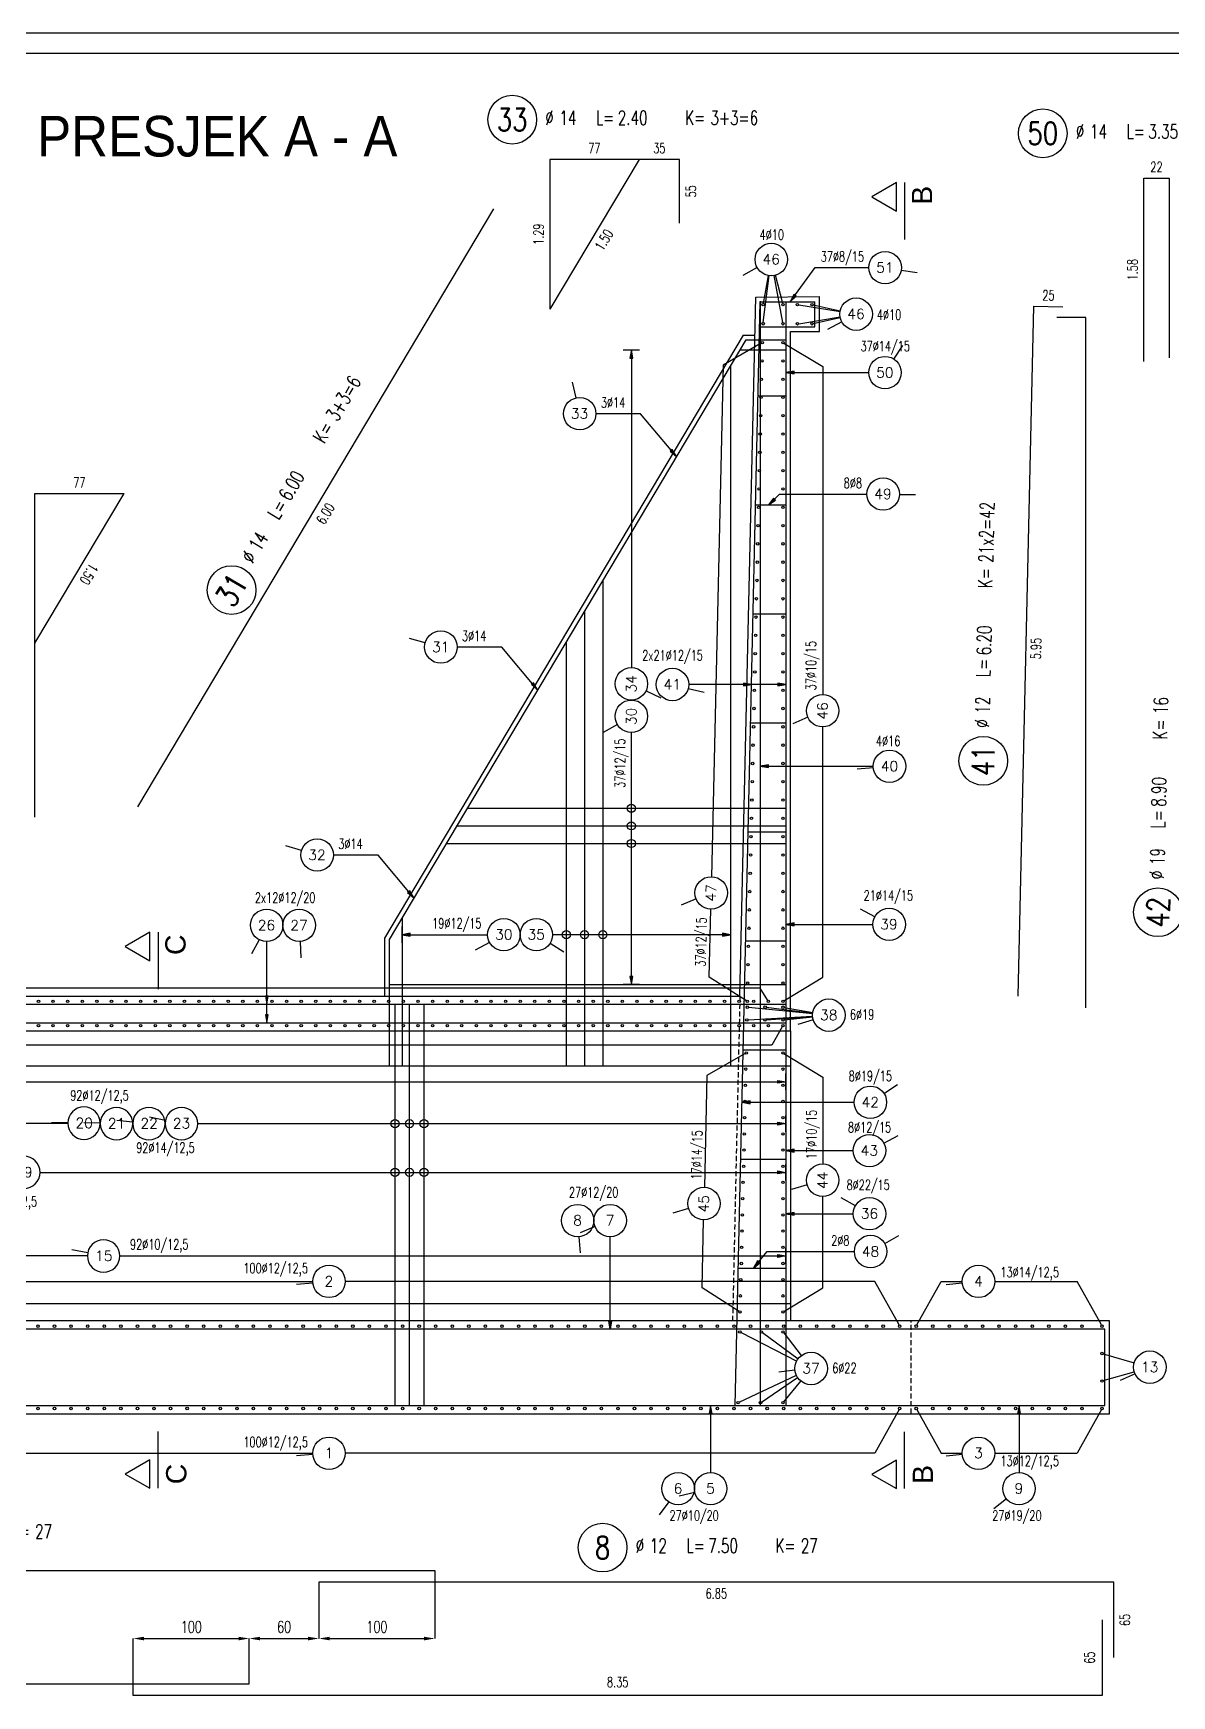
# Model space of a CAD drawing. Extents: x 14889 to 20301, y 1178 to 4297.
# Drawn here: x 17842 to 18823, y 2863 to 4297 of the extents above; entities that cross this region are included whole.
import ezdxf
from ezdxf.enums import TextEntityAlignment as Align

# ---------------------------------------------------------------- set-up
doc = ezdxf.new("R2010")
doc.units = 0
doc.header["$LTSCALE"] = 35
doc.header["$PDMODE"] = 34
doc.header["$PDSIZE"] = 3.5
doc.linetypes.add('HIDDEN', pattern=[9.525, 6.35, -3.175])
doc.linetypes.add('HIDDEN2', pattern=[0.1875, 0.125, -0.0625])
doc.layers.get('DEFPOINTS').update_dxf_attribs({"linetype": 'CONTINUOUS'})
for name, color, linetype in [('ARM', 1, 'CONTINUOUS'), ('ARM-I', 6, 'CONTINUOUS'), ('BETON', 7, 'CONTINUOUS'), ('BETON TANKO', 40, 'CONTINUOUS'), ('CRTICA', 7, 'CONTINUOUS'), ('KOTE', 4, 'CONTINUOUS'), ('NEVIDLJIVO', 9, 'HIDDEN2'), ('TANKO', 8, 'CONTINUOUS'), ('TEKST', 7, 'CONTINUOUS')]:
    doc.layers.add(name, color=color, linetype=linetype)
doc.styles.add('KOTE', font='romans.shx', dxfattribs={"width": 0.7})
doc.styles.add('NASLOV', font='ARIAL.TTF')
doc.styles.get("Standard").update_dxf_attribs({"font": 'romans.shx', "width": 0.9})
doc.dimstyles.new('M-50', dxfattribs={"dimscale": 50, "dimtxt": 0.2, "dimasz": 0.185, "dimexe": 0, "dimexo": 0, "dimgap": 0.1, "dimtad": 1, "dimdec": 0, "dimzin": 0, "dimdsep": 46, "dimtxsty": 'KOTE', "dimcen": 0.09, "dimclrd": 256, "dimclre": 256, "dimclrt": 2, "dimadec": 0, "dimazin": 0, "dimtfac": 1, "dimtdec": 0, "dimtix": 1, "dimtmove": 2, "dimatfit": 3, "dimfxl": 0, "dimtolj": 1, "dimtzin": 0, "dimarcsym": 0})

# ---------------------------------------------------------------- blocks, each defined once
blk = doc.blocks.new('POZ')
at = {"layer": 'ARM-I'}
blk.add_circle((0, 0), 0.6, dxfattribs=at)
at = {"layer": 'ARM', "width": 0.7}
for s, p in [('%%c', (0.814, -0.125)), ('L=', (2.064, -0.125)), ('K=', (4.256, -0.125))]:
    blk.add_text(s, height=0.35, dxfattribs=at).set_placement(p)
for tag, p in [('VA', (0.879, 0.435)), ('FI', (1.162, -0.13)), ('DUZ', (2.598, -0.13)), ('KOM', (4.881, -0.13))]:
    blk.add_attdef(tag, p, '', height=0.35, dxfattribs=at)
at = {"layer": 'ARM', "width": 0.7, "flags": 1}
for tag, p in [('TIP', (1.038, -0.896)), ('A', (1.162, -1.411)), ('B', (1.162, -1.918)), ('C', (1.162, -2.426)), ('D', (1.162, -2.934)), ('E', (1.162, -3.441)), ('F', (1.162, -3.949)), ('G', (1.162, -4.457)), ('H', (1.162, -4.964)), ('I', (1.162, -5.472)), ('J', (1.162, -5.98)), ('K', (1.162, -6.487)), ('L', (1.162, -6.995)), ('M', (1.162, -7.503)), ('N', (1.162, -8.011))]:
    blk.add_attdef(tag, p, '', height=0.35, dxfattribs=at)
at = {"layer": 'ARM-I', "width": 0.8}
blk.add_attdef('POZ', text='', height=0.55, dxfattribs=at).set_placement((0, 0), align=Align.MIDDLE)
blk = doc.blocks.new('*D535')
at = {"layer": 'DEFPOINTS', "color": 0}
for p in [(18028.2, 2912.7), (18028.2, 2873.7), (17928.2, 2863.7)]:
    blk.add_point(p, dxfattribs=at)
at = {"layer": 'TANKO', "lineweight": -2}
for p, q in [((17928.2, 2863.7), (17928.2, 2912.7)), ((17937.4, 2912.7), (18018.9, 2912.7)), ((18028.2, 2873.7), (18028.2, 2912.7))]:
    blk.add_line(p, q, dxfattribs=at)
at = {"layer": 'TANKO'}
for points in [[(17937.4, 2914.2), (17937.4, 2911.1), (17928.2, 2912.7)], [(18018.9, 2914.2), (18018.9, 2911.1), (18028.2, 2912.7)]]:
    blk.add_solid(points, dxfattribs=at)
at = {"layer": 'TANKO', "color": 2, "insert": (17978.2, 2922.7), "char_height": 10, "attachment_point": 5, "style": 'KOTE'}
blk.add_mtext('\\A1;100', dxfattribs=at)
blk = doc.blocks.new('*D536')
at = {"layer": 'DEFPOINTS', "color": 0}
for p in [(18088.2, 2961.2), (18088.2, 2912.7), (18028.2, 2873.7)]:
    blk.add_point(p, dxfattribs=at)
at = {"layer": 'TANKO', "lineweight": -2}
for p, q in [((18088.2, 2961.2), (18088.2, 2912.7)), ((18028.2, 2873.7), (18028.2, 2912.7)), ((18037.4, 2912.7), (18078.9, 2912.7))]:
    blk.add_line(p, q, dxfattribs=at)
at = {"layer": 'TANKO'}
for points in [[(18037.4, 2914.2), (18037.4, 2911.1), (18028.2, 2912.7)], [(18078.9, 2914.2), (18078.9, 2911.1), (18088.2, 2912.7)]]:
    blk.add_solid(points, dxfattribs=at)
at = {"layer": 'TANKO', "color": 2, "insert": (18058.2, 2922.7), "char_height": 10, "attachment_point": 5, "style": 'KOTE'}
blk.add_mtext('\\A1;60', dxfattribs=at)
blk = doc.blocks.new('*D537')
at = {"layer": 'DEFPOINTS', "color": 0}
for p in [(18188.2, 2971.2), (18088.2, 2961.2), (18188.2, 2912.7)]:
    blk.add_point(p, dxfattribs=at)
at = {"layer": 'TANKO', "lineweight": -2}
for p, q in [((18188.2, 2971.2), (18188.2, 2912.7)), ((18088.2, 2961.2), (18088.2, 2912.7)), ((18097.4, 2912.7), (18178.9, 2912.7))]:
    blk.add_line(p, q, dxfattribs=at)
at = {"layer": 'TANKO'}
for points in [[(18097.4, 2914.2), (18097.4, 2911.1), (18088.2, 2912.7)], [(18178.9, 2914.2), (18178.9, 2911.1), (18188.2, 2912.7)]]:
    blk.add_solid(points, dxfattribs=at)
at = {"layer": 'TANKO', "color": 2, "insert": (18138.2, 2922.7), "char_height": 10, "attachment_point": 5, "style": 'KOTE'}
blk.add_mtext('\\A1;100', dxfattribs=at)
blk = doc.blocks.new('P')
at = {"layer": 'KOTE'}
blk.add_circle((0, 0), 0.4, dxfattribs=at)
blk.add_attdef('P', text='', height=0.25, dxfattribs=at).set_placement((-0.004, 0.004), align=Align.MIDDLE)
blk = doc.blocks.new('STR')
at = {"layer": 'KOTE', "color": 9}
blk.add_lwpolyline([(-1, 0.17), (-1, -0.17), (0, 0)], close=True, dxfattribs=at)
at = {"layer": 'KOTE', "color": 9, "linetype": 'ByBlock'}
blk.add_solid([(-1, 0.17), (-1, -0.17), (0, 0)], dxfattribs=at)
blk = doc.blocks.new('S')
at = {"layer": 'KOTE', "color": 9}
blk.add_line((0, 1), (0, -1), dxfattribs=at)
blk.add_lwpolyline([(-1, 0.17), (-1, -0.17), (0, 0)], close=True, dxfattribs=at)
at = {"layer": 'KOTE', "color": 9, "linetype": 'ByBlock'}
blk.add_solid([(-1, 0.17), (-1, -0.17), (0, 0)], dxfattribs=at)

msp = doc.modelspace()

# ---------------------------------------------------------------- linework, layer by layer
at = {"layer": 'ARM'}
for p, q in [((18447, 3113.5), (18468.6, 4065.1)), ((18468.6, 4065.6), (18468.6, 3114)), ((18468.6, 4065.1), (18515.7, 4065.1)), ((18490.7, 4065.1), (18490.7, 3113.5)), ((18515.7, 4043.6), (18515.7, 4065.1)), ((18468.1, 4043.6), (18515.7, 4043.6)), ((18456.2, 4032.5), (18148.7, 3515.4)), ((18456.2, 4032.5), (18491, 4032.5)), ((18451, 4023.7), (18490.7, 4023.7)), ((18443, 4010.3), (18443, 3406.5)), ((18466.7, 3984.1), (18490.7, 3984.1)), ((18464.6, 3890.1), (18490.7, 3890.1)), ((18332.9, 3825.1), (18332.9, 3406.5)), ((18317.1, 3798.7), (18317.1, 3406.5)), ((18462.5, 3796.1), (18490.7, 3796.1)), ((18301.4, 3772.2), (18301.4, 3406.5)), ((18460.3, 3702.1), (18490.7, 3702.1)), ((18215.9, 3628.5), (18490.7, 3628.5)), ((18206.9, 3613.3), (18490.7, 3613.3)), ((18197.8, 3598.1), (18490.7, 3598.1)), ((18458.2, 3608.1), (18490.7, 3608.1)), ((18159.8, 3534.1), (18159.8, 3406.5)), ((18148.7, 3515.4), (18148.7, 3406.5)), ((18456.1, 3514.1), (18490.7, 3514.1)), ((18148.7, 3476.5), (18490.7, 3476.5)), ((17340.7, 3459.5), (18490.7, 3459.5)), ((18153.8, 3113.5), (18153.8, 3459.5)), ((18166.3, 3113.5), (18166.3, 3459.5)), ((18178.8, 3113.5), (18178.8, 3459.5)), ((17340.7, 3443.5), (18490.7, 3443.5)), ((18454, 3420.1), (18490.7, 3420.1)), ((18451.8, 3326.1), (18490.7, 3326.1)), ((18449.7, 3232), (18490.7, 3232))]:
    msp.add_line(p, q, dxfattribs=at)
msp.add_lwpolyline([(18765.7, 3179.5), (17340.7, 3179.5), (17340.7, 3113.5), (18765.7, 3113.5)], close=True, dxfattribs=at)
at = {"layer": 'ARM-I'}
for points in [[(18399.1, 4132.9), (18399.1, 4187.9), (18364.1, 4187.9), (18287.1, 4058.9)], [(18799.1, 4013.8), (18799.1, 4171.8), (18821.1, 4171.8), (18821.1, 4016.8)], [(17932.2, 3629.6), (18238.9, 4145.3)], [(18690.8, 3466.5), (18704.3, 4061.4), (18729.3, 4060.8)], [(18749.3, 3456.5), (18749.3, 4051.5), (18724.3, 4051.5)], [(17843.3, 3620.8), (17843.3, 3770.8), (17920.3, 3899.8)], [(17353.2, 2906.2), (17353.2, 2971.2), (18188.2, 2971.2)], [(18773.2, 2896.2), (18773.2, 2961.2), (18088.2, 2961.2)], [(17343.2, 2938.7), (17343.2, 2873.7), (18028.2, 2873.7)], [(18763.2, 2928.7), (18763.2, 2863.7), (17928.2, 2863.7)]]:
    msp.add_lwpolyline(points, dxfattribs=at)
at = {"layer": 'BETON'}
for p, q in [((18451, 3466.5), (18464.7, 4069.1)), ((18464.7, 4069.1), (18519.7, 4069.6)), ((18519.7, 4039.6), (18519.7, 4069.6)), ((18494.7, 3436.5), (18494.7, 4039.6)), ((18494.7, 4039.6), (18519.7, 4039.6)), ((17356.7, 3466.5), (18451, 3466.5)), ((17336.7, 3436.5), (18494.7, 3436.5))]:
    msp.add_line(p, q, dxfattribs=at)
for points in [[(14889.4, 1373.1), (19511, 1373.1), (19511, 4296.7), (14889.4, 4296.7)], [(14976.9, 1390.6), (19493.5, 1390.6), (19493.5, 4279.2), (14976.9, 4279.2)], [(18769.7, 3186.5), (17336.7, 3186.5), (17336.7, 3106.5), (18769.7, 3106.5)]]:
    msp.add_lwpolyline(points, close=True, dxfattribs=at)
at = {"layer": 'BETON TANKO'}
for p, q in [((18453.9, 4036.5), (18144.7, 3516.5)), ((18453.9, 4036.5), (18463.9, 4036.5)), ((18144.7, 3516.5), (18144.7, 3466.5)), ((18494.7, 3436.5), (18494.7, 3186.5)), ((17336.7, 3406.5), (18494.7, 3406.5)), ((17336.7, 3201.5), (18494.7, 3201.5))]:
    msp.add_line(p, q, dxfattribs=at)
at = {"layer": 'CRTICA'}
for p, q in [((18465.9, 4094.8), (18453.7, 4087.9)), ((18590, 4092.5), (18603.8, 4090.5)), ((18538.8, 4047.9), (18526.5, 4041.4)), ((18583.8, 4015.8), (18591.5, 4027.5)), ((18309.8, 3982.3), (18306.7, 3995.9)), ((18588.5, 3899.1), (18602.5, 3898.9)), ((18179.8, 3771.2), (18166.3, 3774.8)), ((18370.2, 3729.8), (18382.8, 3723.8)), ((18406.5, 3731.8), (18420.1, 3728.5)), ((18345.4, 3700.8), (18333.3, 3693.8)), ((18509.5, 3707), (18496.7, 3701.4)), ((18566.1, 3663.4), (18552.1, 3662.2)), ((18073.2, 3592.1), (18059.8, 3596)), ((18413.3, 3550.3), (18400.4, 3545)), ((18567.3, 3535), (18555, 3541.6)), ((18036.6, 3515.2), (18030, 3502.9)), ((18072, 3513.6), (18072.7, 3499.6)), ((18235.3, 3512.9), (18222.9, 3506.3)), ((18287.5, 3512.1), (18299.3, 3504.7)), ((18514.3, 3446), (18500.9, 3442)), ((18575.2, 3382.7), (18586.9, 3390.4)), ((17871.7, 3357.2), (17857.7, 3357.4)), ((17899.7, 3356.9), (17885.7, 3357.2)), ((17927.8, 3358), (17913.9, 3359.3)), ((17956, 3359.4), (17942.3, 3362.3)), ((18575, 3339.9), (18587.4, 3346.5)), ((18509, 3303.8), (18495.5, 3299.9)), ((18406.7, 3283.5), (18393.3, 3279.3)), ((18550.6, 3285.7), (18538.4, 3292.5)), ((18312.3, 3259.1), (18313.3, 3245.1)), ((18326.2, 3267.8), (18313.3, 3262.5)), ((18575.9, 3253.2), (18588.1, 3260.1)), ((17888.9, 3245.2), (17875.1, 3247.9)), ((18083, 3219.2), (18069, 3217.9)), ((18642.8, 3219), (18628.9, 3217.5)), ((18498.5, 3144), (18484.6, 3142.4)), ((18791.6, 3140.9), (18778.8, 3135.1)), ((18083, 3071.4), (18069, 3070.3)), ((18642.8, 3071.2), (18628.8, 3070)), ((18389.7, 3030.5), (18381.5, 3019.2)), ((18412.2, 3038.7), (18398.6, 3035.4)), ((18680.7, 3033.2), (18669.8, 3024.4))]:
    msp.add_line(p, q, dxfattribs=at)
at = {"layer": 'KOTE'}
for centre, radius in [((18471.1, 4062.6), 1.05), ((18488.1, 4062.6), 1.05), ((18500.6, 4062.6), 1.05), ((18513.1, 4062.6), 1.05), ((18471.1, 4046.2), 1.05), ((18488.1, 4046.2), 1.05), ((18500.6, 4046.2), 1.05), ((18513.1, 4046.2), 1.05), ((18470.3, 4030), 1.05), ((18488.1, 4030), 1.05), ((18470, 4014.2), 1.05), ((18488.1, 4014.2), 1.05), ((18469.6, 3998.4), 1.05), ((18488.1, 3998.4), 1.05), ((18469.3, 3982.7), 1.05), ((18488.1, 3982.7), 1.05), ((18468.9, 3966.9), 1.05), ((18488.1, 3966.9), 1.05), ((18468.5, 3951.1), 1.05), ((18488.1, 3951.1), 1.05), ((18468.2, 3935.3), 1.05), ((18488.1, 3935.3), 1.05), ((18467.8, 3919.6), 1.05), ((18488.1, 3919.6), 1.05), ((18467.5, 3903.8), 1.05), ((18488.1, 3903.8), 1.05), ((18467.1, 3888), 1.05), ((18488.1, 3888), 1.05), ((18466.7, 3872.2), 1.05), ((18488.1, 3872.2), 1.05), ((18466.4, 3856.5), 1.05), ((18488.1, 3856.5), 1.05), ((18466, 3840.7), 1.05), ((18488.1, 3840.7), 1.05), ((18465.7, 3824.9), 1.05), ((18488.1, 3824.9), 1.05), ((18465.3, 3809.1), 1.05), ((18488.1, 3809.1), 1.05), ((18464.9, 3793.3), 1.05), ((18488.1, 3793.3), 1.05), ((18464.6, 3777.6), 1.05), ((18488.1, 3777.6), 1.05), ((18464.2, 3761.8), 1.05), ((18488.1, 3761.8), 1.05), ((18463.9, 3746), 1.05), ((18488.1, 3746), 1.05), ((18463.5, 3730.2), 1.05), ((18488.1, 3730.2), 1.05), ((18463.1, 3714.5), 1.05), ((18488.1, 3714.5), 1.05), ((18462.8, 3698.7), 1.05), ((18488.1, 3698.7), 1.05), ((18462.4, 3682.9), 1.05), ((18488.1, 3682.9), 1.05), ((18462.1, 3667.1), 1.05), ((18488.1, 3667.1), 1.05), ((18461.7, 3651.4), 1.05), ((18488.1, 3651.4), 1.05), ((18357.5, 3628.5), 3.5), ((18461.3, 3635.6), 1.05), ((18488.1, 3635.6), 1.05), ((18357.5, 3613.3), 3.5), ((18461, 3619.8), 1.05), ((18488.1, 3619.8), 1.05), ((18357.5, 3598.1), 3.5), ((18460.6, 3604), 1.05), ((18488.1, 3604), 1.05), ((18460.2, 3588.2), 1.05), ((18488.1, 3588.2), 1.05), ((18459.9, 3572.5), 1.05), ((18488.1, 3572.5), 1.05), ((18459.5, 3556.7), 1.05), ((18488.1, 3556.7), 1.05), ((18459.2, 3540.9), 1.05), ((18488.1, 3540.9), 1.05), ((18458.8, 3525.1), 1.05), ((18488.1, 3525.1), 1.05), ((18301.4, 3519.5), 3.5), ((18317.1, 3519.5), 3.5), ((18332.9, 3519.5), 3.5), ((18458.4, 3509.4), 1.05), ((18488.1, 3509.4), 1.05), ((18458.1, 3493.6), 1.05), ((18488.1, 3493.6), 1.05), ((18457.7, 3477.8), 1.05), ((18488.1, 3477.8), 1.05), ((17846.5, 3462), 1.05), ((17859, 3462), 1.05), ((17871.6, 3462), 1.05), ((17884.2, 3462), 1.05), ((17896.8, 3462), 1.05), ((17909.4, 3462), 1.05), ((17921.9, 3462), 1.05), ((17934.5, 3462), 1.05), ((17947.1, 3462), 1.05), ((17959.7, 3462), 1.05), ((17972.3, 3462), 1.05), ((17984.9, 3462), 1.05), ((17997.4, 3462), 1.05), ((18010, 3462), 1.05), ((18022.6, 3462), 1.05), ((18035.2, 3462), 1.05), ((18047.8, 3462), 1.05), ((18060.3, 3462), 1.05), ((18072.9, 3462), 1.05), ((18085.5, 3462), 1.05), ((18098.1, 3462), 1.05), ((18110.7, 3462), 1.05), ((18123.3, 3462), 1.05), ((18135.8, 3462), 1.05), ((18148.4, 3462), 1.05), ((18161, 3462), 1.05), ((18173.6, 3462), 1.05), ((18186.2, 3462), 1.05), ((18198.8, 3462), 1.05), ((18211.3, 3462), 1.05), ((18223.9, 3462), 1.05), ((18236.5, 3462), 1.05), ((18249.1, 3462), 1.05), ((18261.7, 3462), 1.05), ((18274.2, 3462), 1.05), ((18286.8, 3462), 1.05), ((18299.4, 3462), 1.05), ((18312, 3462), 1.05), ((18324.6, 3462), 1.05), ((18337.2, 3462), 1.05), ((18349.7, 3462), 1.05), ((18362.3, 3462), 1.05), ((18374.9, 3462), 1.05), ((18387.5, 3462), 1.05), ((18400.1, 3462), 1.05), ((18412.6, 3462), 1.05), ((18425.2, 3462), 1.05), ((18437.8, 3462), 1.05), ((18450.4, 3462), 1.05), ((18457.4, 3462), 1.05), ((18457.4, 3457), 1.05), ((18463, 3462), 1.05), ((18472.8, 3457), 1.05), ((18475.6, 3462), 1.05), ((18488.1, 3462), 1.05), ((18488.1, 3457), 1.05), ((17846.5, 3441), 1.05), ((17859, 3441), 1.05), ((17871.6, 3441), 1.05), ((17884.2, 3441), 1.05), ((17896.8, 3441), 1.05), ((17909.4, 3441), 1.05), ((17921.9, 3441), 1.05), ((17934.5, 3441), 1.05), ((17947.1, 3441), 1.05), ((17959.7, 3441), 1.05), ((17972.3, 3441), 1.05), ((17984.9, 3441), 1.05), ((17997.4, 3441), 1.05), ((18010, 3441), 1.05), ((18022.6, 3441), 1.05), ((18035.2, 3441), 1.05), ((18047.8, 3441), 1.05), ((18060.3, 3441), 1.05), ((18072.9, 3441), 1.05), ((18085.5, 3441), 1.05), ((18098.1, 3441), 1.05), ((18110.7, 3441), 1.05), ((18123.3, 3441), 1.05), ((18135.8, 3441), 1.05), ((18148.4, 3441), 1.05), ((18161, 3441), 1.05), ((18173.6, 3441), 1.05), ((18186.2, 3441), 1.05), ((18198.8, 3441), 1.05), ((18211.3, 3441), 1.05), ((18223.9, 3441), 1.05), ((18236.5, 3441), 1.05), ((18249.1, 3441), 1.05), ((18261.7, 3441), 1.05), ((18274.2, 3441), 1.05), ((18286.8, 3441), 1.05), ((18299.4, 3441), 1.05), ((18312, 3441), 1.05), ((18324.6, 3441), 1.05), ((18337.2, 3441), 1.05), ((18349.7, 3441), 1.05), ((18362.3, 3441), 1.05), ((18374.9, 3441), 1.05), ((18387.5, 3441), 1.05), ((18400.1, 3441), 1.05), ((18412.6, 3441), 1.05), ((18425.2, 3441), 1.05), ((18437.8, 3441), 1.05), ((18450.4, 3441), 1.05), ((18457, 3446), 1.05), ((18463, 3441), 1.05), ((18472.6, 3446), 1.05), ((18475.6, 3441), 1.05), ((18488.1, 3446), 1.05), ((18488.1, 3441), 1.05), ((18456.5, 3417.5), 1.05), ((18488.1, 3417.5), 1.05), ((18456.1, 3403.6), 1.05), ((18488.1, 3403.6), 1.05), ((18455.8, 3389.6), 1.05), ((18488.1, 3389.6), 1.05), ((18455.5, 3375.7), 1.05), ((18488.1, 3375.7), 1.05), ((18153.8, 3356.6), 3.5), ((18166.3, 3356.6), 3.5), ((18178.8, 3356.6), 3.5), ((18455.1, 3361.7), 1.05), ((18488.1, 3361.7), 1.05), ((18454.8, 3347.7), 1.05), ((18488.1, 3347.7), 1.05), ((18454.5, 3333.8), 1.05), ((18488.1, 3333.8), 1.05), ((18153.8, 3314.6), 3.5), ((18166.3, 3314.6), 3.5), ((18178.8, 3314.6), 3.5), ((18454.2, 3319.8), 1.05), ((18488.1, 3319.8), 1.05), ((18453.8, 3305.9), 1.05), ((18488.1, 3305.9), 1.05), ((18453.5, 3291.9), 1.05), ((18488.1, 3291.9), 1.05), ((18453.2, 3277.9), 1.05), ((18488.1, 3277.9), 1.05), ((18452.8, 3264), 1.05), ((18488.1, 3264), 1.05), ((18452.5, 3250), 1.05), ((18488.1, 3250), 1.05), ((18452.2, 3236), 1.05), ((18488.1, 3236), 1.05), ((18451.8, 3222.1), 1.05), ((18488.1, 3222.1), 1.05), ((18451.5, 3208.1), 1.05), ((18488.1, 3208.1), 1.05), ((17846.1, 3182), 1.05), ((17860.3, 3182), 1.05), ((17874.6, 3182), 1.05), ((17888.9, 3182), 1.05), ((17903.2, 3182), 1.05), ((17917.5, 3182), 1.05), ((17931.8, 3182), 1.05), ((17946, 3182), 1.05), ((17960.3, 3182), 1.05), ((17974.6, 3182), 1.05), ((17988.9, 3182), 1.05), ((18003.2, 3182), 1.05), ((18017.5, 3182), 1.05), ((18031.7, 3182), 1.05), ((18046, 3182), 1.05), ((18060.3, 3182), 1.05), ((18074.6, 3182), 1.05), ((18088.9, 3182), 1.05), ((18103.1, 3182), 1.05), ((18117.4, 3182), 1.05), ((18131.7, 3182), 1.05), ((18146, 3182), 1.05), ((18160.3, 3182), 1.05), ((18174.6, 3182), 1.05), ((18188.8, 3182), 1.05), ((18203.1, 3182), 1.05), ((18217.4, 3182), 1.05), ((18231.7, 3182), 1.05), ((18246, 3182), 1.05), ((18260.3, 3182), 1.05), ((18274.5, 3182), 1.05), ((18288.8, 3182), 1.05), ((18303.1, 3182), 1.05), ((18317.4, 3182), 1.05), ((18331.7, 3182), 1.05), ((18345.9, 3182), 1.05), ((18360.2, 3182), 1.05), ((18374.5, 3182), 1.05), ((18388.8, 3182), 1.05), ((18403.1, 3182), 1.05), ((18417.4, 3182), 1.05), ((18431.6, 3182), 1.05), ((18445.9, 3182), 1.05), ((18451.2, 3194.2), 1.05), ((18460.2, 3182), 1.05), ((18474.5, 3182), 1.05), ((18488.1, 3194.2), 1.05), ((18488.8, 3182), 1.05), ((18503.1, 3182), 1.05), ((18517.3, 3182), 1.05), ((18531.6, 3182), 1.05), ((18545.9, 3182), 1.05), ((18560.2, 3182), 1.05), ((18574.5, 3182), 1.05), ((18588.7, 3182), 1.05), ((18603, 3182), 1.05), ((18617.3, 3182), 1.05), ((18631.6, 3182), 1.05), ((18645.9, 3182), 1.05), ((18660.2, 3182), 1.05), ((18674.4, 3182), 1.05), ((18688.7, 3182), 1.05), ((18703, 3182), 1.05), ((18717.3, 3182), 1.05), ((18731.6, 3182), 1.05), ((18745.9, 3182), 1.05), ((18763.1, 3182), 1.05), ((18451, 3177), 1.05), ((18469.6, 3177), 1.05), ((18488.1, 3177), 1.05), ((18763.1, 3158.4), 1.05), ((18763.1, 3134.7), 1.05), ((17846.1, 3111), 1.05), ((17860.3, 3111), 1.05), ((17874.6, 3111), 1.05), ((17888.9, 3111), 1.05), ((17903.2, 3111), 1.05), ((17917.5, 3111), 1.05), ((17931.8, 3111), 1.05), ((17946, 3111), 1.05), ((17960.3, 3111), 1.05), ((17974.6, 3111), 1.05), ((17988.9, 3111), 1.05), ((18003.2, 3111), 1.05), ((18017.5, 3111), 1.05), ((18031.7, 3111), 1.05), ((18046, 3111), 1.05), ((18060.3, 3111), 1.05), ((18074.6, 3111), 1.05), ((18088.9, 3111), 1.05), ((18103.1, 3111), 1.05), ((18117.4, 3111), 1.05), ((18131.7, 3111), 1.05), ((18146, 3111), 1.05), ((18160.3, 3111), 1.05), ((18174.6, 3111), 1.05), ((18188.8, 3111), 1.05), ((18203.1, 3111), 1.05), ((18217.4, 3111), 1.05), ((18231.7, 3111), 1.05), ((18246, 3111), 1.05), ((18260.3, 3111), 1.05), ((18274.5, 3111), 1.05), ((18288.8, 3111), 1.05), ((18303.1, 3111), 1.05), ((18317.4, 3111), 1.05), ((18331.7, 3111), 1.05), ((18345.9, 3111), 1.05), ((18360.2, 3111), 1.05), ((18374.5, 3111), 1.05), ((18388.8, 3111), 1.05), ((18403.1, 3111), 1.05), ((18417.4, 3111), 1.05), ((18431.6, 3111), 1.05), ((18445.9, 3111), 1.05), ((18449.5, 3116), 1.05), ((18460.2, 3111), 1.05), ((18468.8, 3116), 1.05), ((18474.5, 3111), 1.05), ((18488.1, 3116), 1.05), ((18488.8, 3111), 1.05), ((18503.1, 3111), 1.05), ((18517.3, 3111), 1.05), ((18531.6, 3111), 1.05), ((18545.9, 3111), 1.05), ((18560.2, 3111), 1.05), ((18574.5, 3111), 1.05), ((18588.7, 3111), 1.05), ((18603, 3111), 1.05), ((18617.3, 3111), 1.05), ((18631.6, 3111), 1.05), ((18645.9, 3111), 1.05), ((18660.2, 3111), 1.05), ((18674.4, 3111), 1.05), ((18688.7, 3111), 1.05), ((18703, 3111), 1.05), ((18717.3, 3111), 1.05), ((18731.6, 3111), 1.05), ((18745.9, 3111), 1.05), ((18763.1, 3111), 1.05)]:
    msp.add_circle(centre, radius, dxfattribs=at)
at = {"layer": 'NEVIDLJIVO'}
for p, q in [((18451, 3466.5), (18444.7, 3186.5)), ((18598.7, 3106.5), (18598.7, 3186.5))]:
    msp.add_line(p, q, dxfattribs=at)
at = {"layer": 'TANKO'}
for p, q in [((18471.2, 4047.2), (18476.3, 4087.7)), ((18471.3, 4063.6), (18475.6, 4087.8)), ((18487.9, 4047.2), (18480.6, 4087.8)), ((18487.9, 4063.6), (18481.6, 4088.1)), ((18494.5, 4065.1), (18515.9, 4094.6)), ((18515.9, 4094.6), (18562.2, 4094.6)), ((18501.7, 4062.4), (18537.4, 4056.7)), ((18514.2, 4062.4), (18537.5, 4057.4)), ((18501.7, 4046.3), (18537.4, 4052.2)), ((18514.2, 4046.4), (18537.5, 4051.5)), ((18469.4, 4029.5), (18436.5, 4010.5)), ((18489, 4029.5), (18522.4, 4009.3)), ((18357.5, 4023.7), (18357.5, 3749.8)), ((18436.5, 4010.5), (18426.6, 3569.5)), ((18490.7, 4004.1), (18562.1, 4004.1)), ((18522.4, 4009.3), (18522.4, 3726.6)), ((18365.5, 3968.7), (18327, 3968.7)), ((18396.3, 3931.8), (18365.5, 3968.7)), ((18475.8, 3890.1), (18485.2, 3899.4)), ((18485.2, 3899.4), (18560.5, 3899.4)), ((18245.9, 3767.5), (18207.3, 3767.5)), ((18276.7, 3730.6), (18245.9, 3767.5)), ((18490.7, 3735.2), (18406.9, 3735.2)), ((18522.4, 3482.8), (18522.4, 3698.6)), ((18357.5, 3476.5), (18357.5, 3693.8)), ((18468.6, 3664.7), (18566, 3664.7)), ((18139.2, 3588.2), (18100.7, 3588.2)), ((18170, 3551.3), (18139.2, 3588.2)), ((18424.6, 3483), (18426, 3541.5)), ((18490.7, 3528.4), (18565.7, 3528.4)), ((18043.2, 3443.5), (18043.2, 3513.6)), ((18159.8, 3519.5), (18233.6, 3519.5)), ((18443, 3519.5), (18289.6, 3519.5)), ((18468.4, 3473.3), (17261.1, 3473.3)), ((18456.7, 3462.6), (18424.6, 3483)), ((18475, 3462.9), (18468.4, 3473.3)), ((18489, 3462.6), (18522.4, 3482.8)), ((18458.4, 3456.9), (18513.8, 3451.5)), ((18473.8, 3456.9), (18513.8, 3451.8)), ((18489.2, 3456.8), (18513.9, 3452.5)), ((18458.1, 3446.1), (18513.7, 3449.3)), ((18473.6, 3446.1), (18513.7, 3449.1)), ((18487.6, 3440.1), (18478.6, 3424.2)), ((18489.2, 3446.1), (18513.8, 3448.7)), ((18478.6, 3424.2), (17260.7, 3424.2)), ((18455.6, 3417), (18422.6, 3398.1)), ((18489, 3417), (18522.4, 3396.8)), ((18422.6, 3398.1), (18420.4, 3301.7)), ((17260.7, 3392.7), (18490.7, 3392.7)), ((18522.4, 3396.8), (18522.4, 3321.8)), ((18452.9, 3375), (18549.5, 3375)), ((17871.7, 3356.6), (17340.7, 3356.6)), ((17983.7, 3356.6), (18490.7, 3356.6)), ((18490.7, 3333.3), (18548.7, 3333.3)), ((17847.8, 3314.6), (18490.7, 3314.6)), ((18522.4, 3214.9), (18522.4, 3293.8)), ((18418.4, 3215.1), (18419.8, 3273.7)), ((18490.7, 3278.9), (18548.8, 3278.9)), ((18339.2, 3179.5), (18339.2, 3259)), ((17888.6, 3242.5), (17340.7, 3242.5)), ((17917.2, 3242.5), (18490.7, 3242.5)), ((18462.8, 3232), (18474.5, 3246.3)), ((18474.5, 3246.3), (18549.7, 3246.3)), ((17364.7, 3220.6), (18082.9, 3220.6)), ((18567.2, 3220.6), (18110.9, 3220.6)), ((18450.5, 3194.7), (18418.4, 3215.1)), ((18489, 3194.7), (18522.4, 3214.9)), ((18588.2, 3183), (18567.2, 3220.6)), ((18603.5, 3183), (18624.6, 3220.6)), ((18624.6, 3220.6), (18642.7, 3220.6)), ((18670.7, 3220.6), (18741.6, 3220.6)), ((18762.6, 3183), (18741.6, 3220.6)), ((18452, 3176.5), (18500, 3151.9)), ((18470.4, 3176.4), (18501.2, 3153.8)), ((18488.8, 3176.2), (18503.9, 3156.6)), ((18764.1, 3158.1), (18790.9, 3150.5)), ((18450.5, 3116.5), (18499.8, 3139.6)), ((18764.1, 3135), (18790.9, 3142.7)), ((18469.7, 3116.6), (18500.8, 3137.7)), ((18488.8, 3116.8), (18503.5, 3134.7)), ((18425.8, 3113.5), (18425.8, 3055.9)), ((18691.6, 3113.5), (18691.6, 3055.9)), ((18588.2, 3110.1), (18567.2, 3072.4)), ((18603.5, 3110.1), (18624.6, 3072.4)), ((18762.6, 3110.1), (18741.6, 3072.4)), ((17364.7, 3072.4), (18082.9, 3072.4)), ((18567.2, 3072.4), (18110.9, 3072.4)), ((18624.6, 3072.4), (18642.7, 3072.4)), ((18670.7, 3072.4), (18741.6, 3072.4))]:
    msp.add_line(p, q, dxfattribs=at)
for points in [[(18364.1, 4187.9), (18287.1, 4187.9), (18287.1, 4058.9)], [(17843.3, 3770.8), (17843.3, 3899.8), (17920.3, 3899.8)]]:
    msp.add_lwpolyline(points, dxfattribs=at)
at = {"layer": 'TEKST', "linetype": 'HIDDEN'}
for p, q in [((18592.9, 4167.9), (18592.9, 4118.9)), ((17949.5, 3521.6), (17949.5, 3472.6)), ((17949.5, 3042.3), (17949.5, 3091.3)), ((18592.9, 3042), (18592.9, 3091))]:
    msp.add_line(p, q, dxfattribs=at)
at = {"layer": 'TEKST'}
for points in [[(18585.9, 4143.4), (18585.9, 4167.9), (18564.7, 4155.6)], [(17942.5, 3497.1), (17942.5, 3521.6), (17921.3, 3509.4)], [(17942.5, 3042.3), (17942.5, 3066.8), (17921.3, 3054.5)], [(18585.9, 3042), (18585.9, 3066.5), (18564.7, 3054.2)]]:
    msp.add_lwpolyline(points, close=True, dxfattribs=at)

# ---------------------------------------------------------------- block references
at = {"layer": 'KOTE', "xscale": 35, "yscale": 35, "zscale": 35}
for p, values in [((18254.8, 4222.2), {'POZ': '33', 'FI': '14', 'DUZ': '2.40', 'KOM': '3+3=6'}), ((18712.1, 4210.4), {'POZ': '50', 'FI': '14', 'DUZ': '3.35', 'KOM': '37'}), ((17672.7, 3003.4), {'POZ': '7', 'FI': '12', 'DUZ': '9.00', 'KOM': '27'}), ((18332.7, 2991.1), {'POZ': '8', 'FI': '12', 'DUZ': '7.50', 'KOM': '27'})]:
    msp.add_blockref('POZ', p, dxfattribs=at).add_auto_attribs(values)
at = {"layer": 'KOTE'}
ref = msp.add_blockref('P', (18478.1, 4101.6), dxfattribs=dict(at, xscale=35, yscale=35, zscale=35))
ref.add_attrib('P', '46', dxfattribs={"height": 8.75}).set_placement((18478, 4101.8), align=Align.MIDDLE)
ref = msp.add_blockref('P', (18576.2, 4094.6), dxfattribs=dict(at, xscale=35, yscale=35, zscale=35))
ref.add_attrib('P', '51', dxfattribs={"height": 8.75}).set_placement((18576, 4094.7), align=Align.MIDDLE)
ref = msp.add_blockref('P', (18551.2, 4054.5), dxfattribs=dict(at, xscale=35, yscale=35, zscale=35))
ref.add_attrib('P', '46', dxfattribs={"height": 8.75}).set_placement((18551.1, 4054.7), align=Align.MIDDLE)
at = {"layer": 'KOTE', "yscale": 7, "zscale": 7}
for name, p, xscale, rotation in [('S', (18357.5, 4023.7), 7, 90), ('STR', (18490.7, 4004.1), 7, 180), ('STR', (18468.6, 3664.7), 7, 180), ('S', (18159.8, 3519.5), 7, 180), ('STR', (18490.7, 3528.4), 7, 180), ('S', (18357.5, 3476.5), 7, 270), ('STR', (18043.2, 3459.5), 7, 270), ('STR', (18043.2, 3443.5), 7, 270), ('S', (18490.7, 3392.7), -7, 179.9999999999917), ('STR', (18452.9, 3375), 7, 180), ('S', (18490.7, 3356.6), -7, 179.9999999999917), ('STR', (18490.7, 3333.3), 7, 180), ('S', (18490.7, 3314.6), -7, 179.9999999999917), ('STR', (18490.7, 3278.9), 7, 180), ('S', (18490.7, 3242.5), -7, 179.9999999999917), ('STR', (18339.2, 3179.5), -7, 90), ('STR', (18425.8, 3113.5), 7, 90), ('STR', (18691.6, 3113.5), 7, 90)]:
    msp.add_blockref(name, p, dxfattribs=dict(at, xscale=xscale, rotation=rotation))
at = {"layer": 'KOTE'}
ref = msp.add_blockref('P', (18576.1, 4004.1), dxfattribs=dict(at, xscale=35, yscale=35, zscale=35))
ref.add_attrib('P', '50', dxfattribs={"height": 8.75}).set_placement((18576, 4004.2), align=Align.MIDDLE)
at = {"layer": 'KOTE', "xscale": 35, "yscale": 35, "zscale": 35}
for p, rotation, values in [((18012.9, 3816.6), 59.25859106165299, {'POZ': '31', 'FI': '14', 'DUZ': '6.00', 'KOM': '3+3=6'}), ((18660.8, 3669.4), 88.70183697672152, {'POZ': '41', 'FI': '12', 'DUZ': '6.20', 'KOM': '21x2=42'}), ((18811.4, 3538.8), 88.70183697672121, {'POZ': '42', 'FI': '19', 'DUZ': '8.90', 'KOM': '16'})]:
    msp.add_blockref('POZ', p, dxfattribs=dict(at, rotation=rotation)).add_auto_attribs(values)
at = {"layer": 'KOTE'}
ref = msp.add_blockref('P', (18313, 3968.7), dxfattribs=dict(at, xscale=35, yscale=35, zscale=35))
ref.add_attrib('P', '33', dxfattribs={"height": 8.75}).set_placement((18312.8, 3968.8), align=Align.MIDDLE)
ref = msp.add_blockref('P', (18574.5, 3899.4), dxfattribs=dict(at, xscale=35, yscale=35, zscale=35))
ref.add_attrib('P', '49', dxfattribs={"height": 8.75}).set_placement((18574.4, 3899.5), align=Align.MIDDLE)
ref = msp.add_blockref('P', (18193.3, 3767.5), dxfattribs=dict(at, xscale=35, yscale=35, zscale=35))
ref.add_attrib('P', '31', dxfattribs={"height": 8.75}).set_placement((18193.2, 3767.6), align=Align.MIDDLE)
ref = msp.add_blockref('P', (18357.5, 3735.8), dxfattribs=dict(at, xscale=35, yscale=35, zscale=35, rotation=90))
ref.add_attrib('P', '34', dxfattribs={"height": 8.75, "rotation": 90}).set_placement((18357.4, 3735.7), align=Align.MIDDLE)
ref = msp.add_blockref('P', (18392.9, 3735.2), dxfattribs=dict(at, xscale=35, yscale=35, zscale=35))
ref.add_attrib('P', '41', dxfattribs={"height": 8.75}).set_placement((18392.8, 3735.3), align=Align.MIDDLE)
at = {"layer": 'KOTE', "xscale": 7, "yscale": 7, "zscale": 7}
for name, p in [('STR', (18461.1, 3735.2)), ('STR', (18490.7, 3735.2)), ('S', (18443, 3519.5))]:
    msp.add_blockref(name, p, dxfattribs=at)
at = {"layer": 'KOTE'}
ref = msp.add_blockref('P', (18357.5, 3707.8), dxfattribs=dict(at, xscale=35, yscale=35, zscale=35, rotation=90))
ref.add_attrib('P', '30', dxfattribs={"height": 8.75, "rotation": 90}).set_placement((18357.4, 3707.7), align=Align.MIDDLE)
ref = msp.add_blockref('P', (18522.4, 3712.6), dxfattribs=dict(at, xscale=35, yscale=35, zscale=35, rotation=90))
ref.add_attrib('P', '46', dxfattribs={"height": 8.75, "rotation": 90}).set_placement((18522.2, 3712.4), align=Align.MIDDLE)
ref = msp.add_blockref('P', (18580, 3664.7), dxfattribs=dict(at, xscale=35, yscale=35, zscale=35))
ref.add_attrib('P', '40', dxfattribs={"height": 8.75}).set_placement((18579.9, 3664.8), align=Align.MIDDLE)
ref = msp.add_blockref('P', (18086.7, 3588.2), dxfattribs=dict(at, xscale=35, yscale=35, zscale=35))
ref.add_attrib('P', '32', dxfattribs={"height": 8.75}).set_placement((18086.5, 3588.3), align=Align.MIDDLE)
ref = msp.add_blockref('P', (18426.3, 3555.5), dxfattribs=dict(at, xscale=35, yscale=35, zscale=35, rotation=88.70183697672302))
ref.add_attrib('P', '47', dxfattribs={"height": 8.75, "rotation": 88.7018}).set_placement((18426.1, 3555.4), align=Align.MIDDLE)
ref = msp.add_blockref('P', (18043.2, 3527.6), dxfattribs=dict(at, xscale=35, yscale=35, zscale=35))
ref.add_attrib('P', '26', dxfattribs={"height": 8.75}).set_placement((18043, 3527.7), align=Align.MIDDLE)
ref = msp.add_blockref('P', (18071.2, 3527.6), dxfattribs=dict(at, xscale=35, yscale=35, zscale=35))
ref.add_attrib('P', '27', dxfattribs={"height": 8.75}).set_placement((18071, 3527.7), align=Align.MIDDLE)
ref = msp.add_blockref('P', (18579.7, 3528.4), dxfattribs=dict(at, xscale=35, yscale=35, zscale=35))
ref.add_attrib('P', '39', dxfattribs={"height": 8.75}).set_placement((18579.5, 3528.5), align=Align.MIDDLE)
ref = msp.add_blockref('P', (18247.6, 3519.5), dxfattribs=dict(at, xscale=35, yscale=35, zscale=35))
ref.add_attrib('P', '30', dxfattribs={"height": 8.75}).set_placement((18247.5, 3519.7), align=Align.MIDDLE)
ref = msp.add_blockref('P', (18275.6, 3519.5), dxfattribs=dict(at, xscale=35, yscale=35, zscale=35))
ref.add_attrib('P', '35', dxfattribs={"height": 8.75}).set_placement((18275.5, 3519.7), align=Align.MIDDLE)
ref = msp.add_blockref('P', (18527.7, 3450.1), dxfattribs=dict(at, xscale=35, yscale=35, zscale=35))
ref.add_attrib('P', '38', dxfattribs={"height": 8.75}).set_placement((18527.6, 3450.2), align=Align.MIDDLE)
ref = msp.add_blockref('P', (18563.5, 3375), dxfattribs=dict(at, xscale=35, yscale=35, zscale=35))
ref.add_attrib('P', '42', dxfattribs={"height": 8.75}).set_placement((18563.4, 3375.1), align=Align.MIDDLE)
ref = msp.add_blockref('P', (17885.7, 3357), dxfattribs=dict(at, xscale=-35, yscale=35, zscale=35, rotation=359.9999999999905))
ref.add_attrib('P', '20', dxfattribs={"height": 8.75, "rotation": 360}).set_placement((17885.9, 3357.1), align=Align.MIDDLE)
ref = msp.add_blockref('P', (17913.7, 3356.6), dxfattribs=dict(at, xscale=-35, yscale=35, zscale=35, rotation=359.9999999999905))
ref.add_attrib('P', '21', dxfattribs={"height": 8.75, "rotation": 360}).set_placement((17913.8, 3356.8), align=Align.MIDDLE)
ref = msp.add_blockref('P', (17941.7, 3356.6), dxfattribs=dict(at, xscale=-35, yscale=35, zscale=35, rotation=8.553158181712206e-12))
ref.add_attrib('P', '22', dxfattribs={"height": 8.75}).set_placement((17941.8, 3356.8), align=Align.MIDDLE)
ref = msp.add_blockref('P', (17969.7, 3356.6), dxfattribs=dict(at, xscale=-35, yscale=35, zscale=35, rotation=8.553158181712206e-12))
ref.add_attrib('P', '23', dxfattribs={"height": 8.75}).set_placement((17969.8, 3356.8), align=Align.MIDDLE)
ref = msp.add_blockref('P', (18562.7, 3333.3), dxfattribs=dict(at, xscale=35, yscale=35, zscale=35))
ref.add_attrib('P', '43', dxfattribs={"height": 8.75}).set_placement((18562.6, 3333.4), align=Align.MIDDLE)
ref = msp.add_blockref('P', (17833.8, 3314.6), dxfattribs=dict(at, xscale=-35, yscale=35, zscale=35, rotation=359.9999999999931))
ref.add_attrib('P', '19', dxfattribs={"height": 8.75, "rotation": 360}).set_placement((17834, 3314.8), align=Align.MIDDLE)
ref = msp.add_blockref('P', (18522.4, 3307.8), dxfattribs=dict(at, xscale=35, yscale=35, zscale=35, rotation=90))
ref.add_attrib('P', '44', dxfattribs={"height": 8.75, "rotation": 90}).set_placement((18522.2, 3307.6), align=Align.MIDDLE)
ref = msp.add_blockref('P', (18420.1, 3287.7), dxfattribs=dict(at, xscale=35, yscale=35, zscale=35, rotation=88.70183697671521))
ref.add_attrib('P', '45', dxfattribs={"height": 8.75, "rotation": 88.7018}).set_placement((18419.9, 3287.5), align=Align.MIDDLE)
ref = msp.add_blockref('P', (18311.2, 3273), dxfattribs=dict(at, xscale=35, yscale=35, zscale=35))
ref.add_attrib('P', '8', dxfattribs={"height": 8.75}).set_placement((18311.1, 3273.2), align=Align.MIDDLE)
ref = msp.add_blockref('P', (18339.2, 3273), dxfattribs=dict(at, xscale=35, yscale=35, zscale=35))
ref.add_attrib('P', '7', dxfattribs={"height": 8.75}).set_placement((18339.1, 3273.2), align=Align.MIDDLE)
ref = msp.add_blockref('P', (18562.8, 3278.9), dxfattribs=dict(at, xscale=35, yscale=35, zscale=35))
ref.add_attrib('P', '36', dxfattribs={"height": 8.75}).set_placement((18562.7, 3279.1), align=Align.MIDDLE)
ref = msp.add_blockref('P', (17902.6, 3242.5), dxfattribs=dict(at, xscale=-35, yscale=35, zscale=35, rotation=359.9999999999875))
ref.add_attrib('P', '15', dxfattribs={"height": 8.75, "rotation": 360}).set_placement((17902.7, 3242.7), align=Align.MIDDLE)
ref = msp.add_blockref('P', (18563.7, 3246.3), dxfattribs=dict(at, xscale=35, yscale=35, zscale=35))
ref.add_attrib('P', '48', dxfattribs={"height": 8.75}).set_placement((18563.6, 3246.4), align=Align.MIDDLE)
ref = msp.add_blockref('P', (18096.9, 3220.6), dxfattribs=dict(at, xscale=35, yscale=35, zscale=35))
ref.add_attrib('P', '2', dxfattribs={"height": 8.75}).set_placement((18096.8, 3220.7), align=Align.MIDDLE)
ref = msp.add_blockref('P', (18656.7, 3220.6), dxfattribs=dict(at, xscale=35, yscale=35, zscale=35))
ref.add_attrib('P', '4', dxfattribs={"height": 8.75}).set_placement((18656.6, 3220.7), align=Align.MIDDLE)
ref = msp.add_blockref('P', (18512.4, 3145.5), dxfattribs=dict(at, xscale=35, yscale=35, zscale=35))
ref.add_attrib('P', '37', dxfattribs={"height": 8.75}).set_placement((18512.3, 3145.6), align=Align.MIDDLE)
ref = msp.add_blockref('P', (18804.4, 3146.6), dxfattribs=dict(at, xscale=35, yscale=35, zscale=35))
ref.add_attrib('P', '13', dxfattribs={"height": 8.75}).set_placement((18804.2, 3146.8), align=Align.MIDDLE)
ref = msp.add_blockref('P', (18096.9, 3072.4), dxfattribs=dict(at, xscale=35, yscale=35, zscale=35))
ref.add_attrib('P', '1', dxfattribs={"height": 8.75}).set_placement((18096.8, 3072.6), align=Align.MIDDLE)
ref = msp.add_blockref('P', (18656.7, 3072.4), dxfattribs=dict(at, xscale=35, yscale=35, zscale=35))
ref.add_attrib('P', '3', dxfattribs={"height": 8.75}).set_placement((18656.6, 3072.6), align=Align.MIDDLE)
ref = msp.add_blockref('P', (18397.8, 3041.9), dxfattribs=dict(at, xscale=35, yscale=35, zscale=35))
ref.add_attrib('P', '6', dxfattribs={"height": 8.75}).set_placement((18397.7, 3042.1), align=Align.MIDDLE)
ref = msp.add_blockref('P', (18425.8, 3041.9), dxfattribs=dict(at, xscale=35, yscale=35, zscale=35))
ref.add_attrib('P', '5', dxfattribs={"height": 8.75}).set_placement((18425.7, 3042.1), align=Align.MIDDLE)
ref = msp.add_blockref('P', (18691.6, 3041.9), dxfattribs=dict(at, xscale=35, yscale=35, zscale=35))
ref.add_attrib('P', '9', dxfattribs={"height": 8.75}).set_placement((18691.5, 3042.1), align=Align.MIDDLE)
at = {"layer": 'TANKO', "xscale": 7, "yscale": 7, "zscale": 7}
for p, rotation in [((18494.5, 4065.1), 233.9307409789805), ((18396.3, 3931.8), 309.8667292070851), ((18475.8, 3890.1), 224.5125693017679), ((18276.7, 3730.6), 309.8667292070851), ((18170, 3551.3), 309.8667292070851), ((18462.8, 3232), 230.7452850787347)]:
    msp.add_blockref('STR', p, dxfattribs=dict(at, rotation=rotation))

# ---------------------------------------------------------------- texts
at = {"layer": 'KOTE', "style": 'KOTE', "width": 0.7}
for s, p in [('77', (18325.6, 4197.6)), ('35', (18381.6, 4197.6)), ('22', (18810.1, 4181.5)), ('4%%c10', (18478.5, 4123)), ('4%%c10', (18579.6, 4054)), ('37%%c14/15', (18576.3, 4026.3)), ('77', (17881.8, 3909.4)), ('2x21%%c12/15', (18393, 3759.7)), ('4%%c16', (18578.8, 3686.5)), ('21%%c14/15', (18579, 3552.7)), ('6%%c19', (18556.3, 3450.7)), ('8%%c19/15', (18563.5, 3397.1)), ('8%%c12/15', (18562.8, 3352.8)), ('92%%c14/12,5', (17955.9, 3335.2)), ('27%%c12/20', (18325, 3296.8)), ('8%%c22/15', (18561.6, 3303.2)), ('13%%c14/12,5', (18700.8, 3227.9)), ('6%%c22', (18541.1, 3145.9)), ('13%%c12/12,5', (18700.8, 3065.1)), ('27%%c10/20', (18411.6, 3018.1)), ('27%%c19/20', (18689.8, 3018.1)), ('6.85', (18430.7, 2951.5)), ('8.35', (18345.7, 2875.1))]:
    msp.add_text(s, height=8.75, dxfattribs=at).set_placement(p, align=Align.MIDDLE)
for s, rotation, p in [('55', 90, (18408.8, 4160.4)), ('1.29', 90, (18277.5, 4123.4)), ('1.50', 59.1671, (18333.9, 4118.5)), ('1.58', 90, (18789.4, 4092.8)), ('25', 358.7018, (18717, 4070.7)), ('6.00', 59.2586, (18093.8, 3882.5)), ('1.50', 239.1671, (17890.1, 3830.4)), ('37%%c10/15', 90, (18512.9, 3751.5)), ('5.95', 88.7018, (18706.2, 3766.2)), ('92%%c12/12,5', 360, (17899.1, 3380.3)), ('92%%c12/12,5', 360, (17820, 3288.9)), ('65', 90, (18782.8, 2928.7)), ('65', 90, (18752.5, 2896.2))]:
    msp.add_text(s, height=8.75, rotation=rotation, dxfattribs=at).set_placement(p, align=Align.MIDDLE)
for s, p in [('37%%c8/15', (18558, 4099.8)), ('8%%c8', (18556.3, 3904.6)), ('2x12%%c12/20', (18085.2, 3547.1)), ('19%%c12/15', (18228.3, 3524.9)), ('2%%c8', (18545.5, 3251.5)), ('100%%c12/12,5', (18078.7, 3227.6)), ('100%%c12/12,5', (18078.7, 3077.7))]:
    msp.add_text(s, height=8.75, dxfattribs=at).set_placement(p, align=Align.RIGHT)
for p in [(18331.2, 3973.9), (18211.5, 3772.7), (18104.9, 3593.4)]:
    msp.add_text('3%%c14', height=8.75, dxfattribs=at).set_placement(p)
for s, rotation, p in [('37%%c12/15', 90, (18352.1, 3688.6)), ('92%%c10/12,5', 360, (17975.8, 3248.1))]:
    msp.add_text(s, height=8.75, rotation=rotation, dxfattribs=at).set_placement(p, align=Align.RIGHT)
for s, rotation, p in [('37%%c12/15', 88.7018, (18421.4, 3491.8)), ('17%%c10/15', 90, (18517.1, 3326)), ('17%%c14/15', 88.7018, (18417.8, 3308.3))]:
    msp.add_text(s, height=8.75, rotation=rotation, dxfattribs=at).set_placement(p)
at = {"layer": 'TEKST', "style": 'NASLOV'}
for s, p in [('B', (18608, 4157)), ('C', (17964.5, 3510.8)), ('C', (17965.2, 3054.5)), ('B', (18608.7, 3054.2))]:
    msp.add_text(s, height=17.5, rotation=90, dxfattribs=at).set_placement(p, align=Align.MIDDLE)
at = {"layer": 'TEKST', "insert": (18000.6, 4207.7), "char_height": 35, "attachment_point": 5}
msp.add_mtext('{\\fArial|b0|i0|c238|p34;PRESJEK A - A}', dxfattribs=at)

# ---------------------------------------------------------------- dimensions: what is measured, and where the dimension line sits
at = {"layer": 'TANKO'}
for base, p1, p2, picture, middle in [((18188.2, 2912.7), (18088.2, 2961.2), (18188.2, 2971.2), '*D537', (18138.2, 2922.7)), ((18088.2, 2912.7), (18028.2, 2873.7), (18088.2, 2961.2), '*D536', (18058.2, 2922.7)), ((18028.2, 2912.7), (17928.2, 2863.7), (18028.2, 2873.7), '*D535', (17978.2, 2922.7))]:
    dim = msp.add_linear_dim(base=base, p1=p1, p2=p2, dimstyle='M-50', dxfattribs=at)
    dim.commit()
    dim.dimension.update_dxf_attribs({"geometry": picture, "text_midpoint": middle})

doc.saveas('drawing.dxf')
